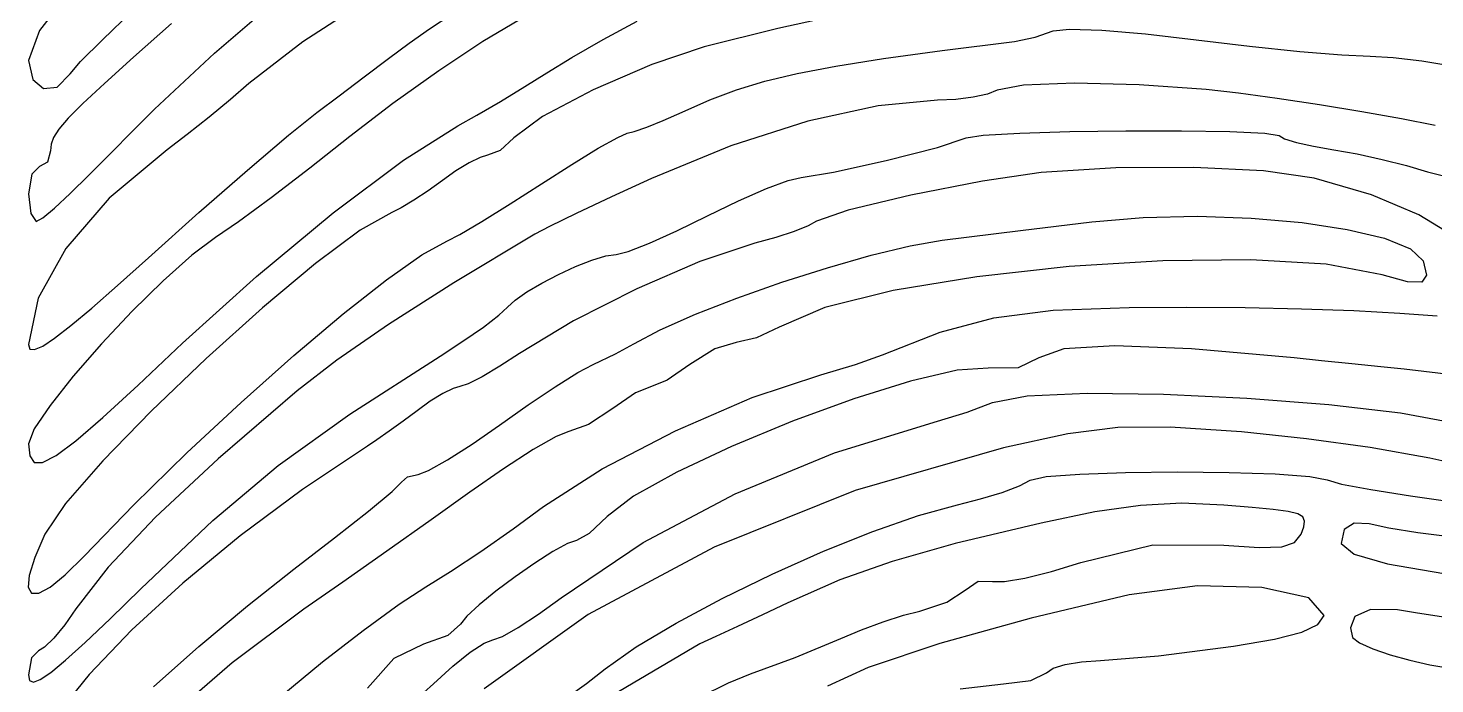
# Model space of a CAD drawing. Extents: x 0 to 100, y 0 to 136.
# Drawn here: x 0 to 61.4, y 71.6 to 100.3 of the extents above; entities that cross this region are included whole.
import ezdxf

# ---------------------------------------------------------------- set-up
doc = ezdxf.new("R2010")
doc.units = 0
doc.layers.get('0').update_dxf_attribs({"linetype": 'CONTINUOUS'})

msp = doc.modelspace()

# ---------------------------------------------------------------- linework, layer by layer
at = {"color": 0}
for p, q in [((1.71841, 101.76), (0.47542, 100.164)), ((15.2287, 101.772), (11.9765, 99.6611)), ((3.22461, 99.7617), (4.53238, 101.007)), ((8.11802, 99.1789), (10.2664, 101.013)), ((17.5135, 100.24), (18.4864, 100.874)), ((35.2626, 100.802), (32.7339, 100.252)), ((6.24939, 100.475), (4.58611, 98.9926)), ((16.6343, 99.6156), (17.5135, 100.24)), ((21.4423, 100.633), (19.8396, 99.6763)), ((25.1051, 99.7687), (26.5824, 100.575)), ((32.7339, 100.252), (29.519, 99.4488)), ((44.7601, 100.145), (45.4723, 100.221)), ((45.4723, 100.221), (46.881, 100.174)), ((46.881, 100.174), (48.7909, 100.015)), ((0.47542, 100.164), (0, 98.8466)), ((2.27101, 98.8053), (3.22461, 99.7617)), ((11.9765, 99.6611), (9.61595, 97.8408)), ((15.722, 98.9323), (16.6343, 99.6156)), ((19.8396, 99.6763), (17.9214, 98.4017)), ((23.7326, 98.9831), (25.1051, 99.7687)), ((39.9122, 99.2875), (43.0773, 99.6887)), ((43.0773, 99.6887), (43.972, 99.8679)), ((43.972, 99.8679), (44.7601, 100.145)), ((48.7909, 100.015), (51.0095, 99.7589)), ((51.0095, 99.7589), (53.3329, 99.4777)), ((4.58611, 98.9926), (3.3128, 97.8436)), ((5.50115, 96.726), (8.11802, 99.1789)), ((22.6439, 98.3174), (23.7326, 98.9831)), ((29.519, 99.4488), (27.23, 98.6786)), ((37.3447, 98.9362), (39.9122, 99.2875)), ((53.3329, 99.4777), (55.5293, 99.2491)), ((55.5293, 99.2491), (57.3648, 99.0946)), ((57.3648, 99.0946), (58.6052, 99.0381)), ((58.6052, 99.0381), (59.6124, 98.9831)), ((59.6124, 98.9831), (60.8598, 98.8328)), ((0, 98.8466), (0.18879, 98.0295)), ((1.81488, 98.2694), (2.27101, 98.8053)), ((14.6541, 98.1315), (15.722, 98.9323)), ((17.9214, 98.4017), (15.9108, 96.9684)), ((27.23, 98.6786), (24.6696, 97.5639)), ((33.5787, 98.2899), (35.2695, 98.6109)), ((35.2695, 98.6109), (37.3447, 98.9362)), ((60.8598, 98.8328), (62.169, 98.6137)), ((0.18879, 98.0295), (0.65595, 97.6284)), ((1.2485, 97.6919), (1.81488, 98.2694)), ((3.3128, 97.8436), (2.37849, 96.974)), ((9.61595, 97.8408), (8.8277, 97.1518)), ((13.5654, 97.3155), (14.6541, 98.1315)), ((20.6099, 97.0661), (21.6779, 97.7113)), ((21.6779, 97.7113), (22.6439, 98.3174)), ((30.9315, 97.572), (32.1689, 97.9509)), ((32.1689, 97.9509), (33.5787, 98.2899)), ((43.458, 97.7745), (42.3072, 97.5526)), ((45.6918, 97.856), (43.458, 97.7745)), ((48.5165, 97.7953), (45.6918, 97.856)), ((51.4421, 97.59), (48.5165, 97.7953)), ((0.65595, 97.6284), (1.2485, 97.6919)), ((8.8277, 97.1518), (7.89478, 96.3771)), ((12.5966, 96.5867), (13.5654, 97.3155)), ((24.6696, 97.5639), (22.4551, 96.3993)), ((28.5571, 96.6004), (29.7629, 97.1296)), ((29.7629, 97.1296), (30.9315, 97.572)), ((39.7108, 97.1158), (37.109, 96.8788)), ((40.5102, 97.1504), (39.7108, 97.1158)), ((41.2669, 97.2439), (40.5102, 97.1504)), ((41.8938, 97.3832), (41.2669, 97.2439)), ((42.3072, 97.5526), (41.8938, 97.3832)), ((52.8532, 97.4273), (51.4421, 97.59)), ((54.5469, 97.1931), (52.8532, 97.4273)), ((56.388, 96.9133), (54.5469, 97.1931)), ((2.37849, 96.974), (1.73082, 96.3291)), ((2.62654, 93.8459), (5.50115, 96.726)), ((11.3605, 95.5957), (12.5966, 96.5867)), ((15.9108, 96.9684), (14.0381, 95.5283)), ((19.5847, 96.4696), (20.6099, 97.0661)), ((27.7247, 96.2325), (28.5571, 96.6004)), ((37.109, 96.8788), (34.0376, 96.1969)), ((58.2415, 96.6075), (56.388, 96.9133)), ((59.9722, 96.3013), (58.2415, 96.6075)), ((1.73082, 96.3291), (1.31603, 95.8536)), ((7.89478, 96.3771), (6.93289, 95.6137)), ((16.3766, 94.4989), (18.7496, 96.0053)), ((18.7496, 96.0053), (19.5847, 96.4696)), ((22.4551, 96.3993), (21.2025, 95.48)), ((26.4597, 95.7446), (27.0054, 95.939)), ((27.0054, 95.939), (27.7247, 96.2325)), ((34.0376, 96.1969), (30.6792, 95.1219)), ((61.4454, 96.0162), (59.9722, 96.3013)), ((1.08452, 95.4952), (0.98392, 95.1964)), ((1.31603, 95.8536), (1.08452, 95.4952)), ((6.93289, 95.6137), (6.05786, 94.9565)), ((9.56359, 94.0689), (11.3605, 95.5957)), ((14.0381, 95.5283), (12.2838, 94.1447)), ((21.2025, 95.48), (20.603, 94.9233)), ((24.886, 95.0186), (25.7362, 95.4966)), ((25.7362, 95.4966), (26.1538, 95.673)), ((26.1538, 95.673), (26.4597, 95.7446)), ((39.7122, 95.0584), (40.9621, 95.4719)), ((40.9621, 95.4719), (41.705, 95.5904)), ((41.705, 95.5904), (43.3105, 95.6814)), ((43.3105, 95.6814), (45.4822, 95.746)), ((45.4822, 95.746), (47.9309, 95.7806)), ((47.9309, 95.7806), (50.3618, 95.7834)), ((50.3618, 95.7834), (52.4828, 95.7531)), ((52.4828, 95.7531), (54.0025, 95.6839)), ((54.0025, 95.6839), (54.6269, 95.5767)), ((54.6269, 95.5767), (54.8665, 95.4373)), ((54.8665, 95.4373), (55.3918, 95.2747)), ((55.3918, 95.2747), (56.1315, 95.1082)), ((0.96187, 94.9043), (0.8282, 94.4164)), ((0.98392, 95.1964), (0.96187, 94.9043)), ((6.05786, 94.9565), (3.52915, 92.8426)), ((20.0477, 94.7113), (19.728, 94.6217)), ((20.603, 94.9233), (20.0477, 94.7113)), ((23.7312, 94.3144), (24.886, 95.0186)), ((30.6792, 95.1219), (27.2121, 93.701)), ((37.4632, 94.4824), (39.7122, 95.0584)), ((56.1315, 95.1082), (57.0191, 94.9523)), ((57.0191, 94.9523), (58.0348, 94.772)), ((58.0348, 94.772), (59.133, 94.5335)), ((0.48094, 94.2301), (0.13918, 93.883)), ((0.8282, 94.4164), (0.48094, 94.2301)), ((7.4428, 92.2154), (9.56359, 94.0689)), ((12.2838, 94.1447), (10.6026, 92.8592)), ((13.3105, 92.1978), (16.3766, 94.4989)), ((18.6697, 94.0276), (18.0771, 93.6061)), ((19.2443, 94.3804), (18.6697, 94.0276)), ((19.728, 94.6217), (19.2443, 94.3804)), ((22.4041, 93.4614), (23.7312, 94.3144)), ((35.1593, 93.9712), (37.4632, 94.4824)), ((47.4955, 94.1599), (44.2309, 93.9602)), ((50.902, 94.1779), (47.4955, 94.1599)), ((53.9531, 94.0276), (50.902, 94.1779)), ((56.1538, 93.7161), (53.9531, 94.0276)), ((59.133, 94.5335), (60.1955, 94.2633)), ((60.1955, 94.2633), (61.1064, 93.9906)), ((0.13918, 93.883), (0, 93.0286)), ((1.82452, 93.0437), (2.62654, 93.8459)), ((18.0771, 93.6061), (17.4639, 93.1623)), ((21.0454, 92.5862), (22.4041, 93.4614)), ((27.2121, 93.701), (25.4606, 92.8963)), ((32.2323, 93.2561), (33.1887, 93.617)), ((33.1887, 93.617), (33.7495, 93.7493)), ((33.7495, 93.7493), (35.1593, 93.9712)), ((41.6761, 93.5838), (38.548, 92.964)), ((44.2309, 93.9602), (41.6761, 93.5838)), ((58.6645, 92.9802), (56.1538, 93.7161)), ((61.1064, 93.9906), (62.5835, 93.6308)), ((0, 93.0286), (0.09646, 92.1755)), ((1.13412, 92.4045), (1.82452, 93.0437)), ((3.52915, 92.8426), (1.62195, 90.6431)), ((10.6026, 92.8592), (9.17222, 91.8062)), ((17.4639, 93.1623), (16.8369, 92.7474)), ((25.4606, 92.8963), (23.9214, 92.1727)), ((31.0128, 92.7213), (32.2323, 93.2561)), ((38.548, 92.964), (35.8098, 92.3121)), ((60.7385, 92.1191), (58.6645, 92.9802)), ((0.61736, 91.9812), (1.13412, 92.4045)), ((5.24069, 90.2409), (7.4428, 92.2154)), ((9.95772, 89.4263), (13.3105, 92.1978)), ((15.8654, 92.2196), (14.4928, 91.4453)), ((16.276, 92.4168), (15.8654, 92.2196)), ((16.8369, 92.7474), (16.276, 92.4168)), ((19.8065, 91.8185), (21.0454, 92.5862)), ((29.6636, 92.0669), (31.0128, 92.7213)), ((35.8098, 92.3121), (34.4234, 91.8351)), ((0.09646, 92.1755), (0.33624, 91.827)), ((0.33624, 91.827), (0.61736, 91.9812)), ((9.17222, 91.8062), (8.17316, 91.1186)), ((18.8336, 91.2467), (19.8065, 91.8185)), ((22.7528, 91.6079), (22.1148, 91.2742)), ((23.9214, 92.1727), (22.7528, 91.6079)), ((28.32, 91.4135), (29.6636, 92.0669)), ((34.0637, 91.6368), (33.4436, 91.3913)), ((34.4234, 91.8351), (34.0637, 91.6368)), ((43.3324, 91.4217), (46.4425, 91.8048)), ((46.4425, 91.8048), (48.6971, 92.0006)), ((48.6971, 92.0006), (51.0575, 92.0531)), ((51.0575, 92.0531), (53.4074, 91.973)), ((53.4074, 91.973), (55.6299, 91.7758)), ((55.6299, 91.7758), (57.609, 91.477)), ((62.1937, 91.2234), (60.7385, 92.1191)), ((8.17316, 91.1186), (7.13133, 90.3443)), ((14.4928, 91.4453), (12.5402, 89.9887)), ((17.1814, 90.3647), (18.2687, 90.956)), ((18.2687, 90.956), (18.8336, 91.2467)), ((22.1148, 91.2742), (18.5829, 89.1399)), ((27.1212, 90.8787), (28.32, 91.4135)), ((32.6402, 91.1257), (31.7307, 90.8678)), ((33.4436, 91.3913), (32.6402, 91.1257)), ((38.5135, 90.7644), (39.9038, 91.0057)), ((39.9038, 91.0057), (43.3324, 91.4217)), ((57.609, 91.477), (59.2282, 91.0883)), ((59.2282, 91.0883), (60.3705, 90.624)), ((1.62195, 90.6431), (0.41892, 88.4714)), ((7.13133, 90.3443), (5.88148, 89.232)), ((15.6393, 89.2789), (17.1814, 90.3647)), ((25.2154, 90.3168), (25.6728, 90.3841)), ((25.6728, 90.3841), (26.1951, 90.5178)), ((26.1951, 90.5178), (27.1212, 90.8787)), ((31.7307, 90.8678), (29.3315, 90.0726)), ((34.8947, 89.8038), (36.806, 90.351)), ((36.806, 90.351), (38.5135, 90.7644)), ((60.3705, 90.624), (60.9205, 90.0963)), ((3.88331, 89.0199), (5.24069, 90.2409)), ((12.5402, 89.9887), (10.2223, 88.054)), ((23.151, 89.5103), (23.8966, 89.8507)), ((23.8966, 89.8507), (24.6049, 90.1291)), ((24.6049, 90.1291), (25.2154, 90.3168)), ((29.3315, 90.0726), (26.5672, 88.8877)), ((32.9007, 89.1646), (34.8947, 89.8038)), ((45.4533, 89.8536), (41.4253, 89.4098)), ((49.5445, 90.11), (45.4533, 89.8536)), ((53.3936, 90.1513), (49.5445, 90.11)), ((56.6924, 89.9527), (53.3936, 90.1513)), ((59.1344, 89.4856), (56.6924, 89.9527)), ((60.9205, 90.0963), (61.0718, 89.4704)), ((5.88148, 89.232), (4.5296, 87.9023)), ((6.73033, 86.5064), (9.95772, 89.4263)), ((13.7432, 87.7838), (15.6393, 89.2789)), ((18.5829, 89.1399), (15.7248, 87.3196)), ((21.7702, 88.7525), (22.4221, 89.1342)), ((22.4221, 89.1342), (23.151, 89.5103)), ((30.9411, 88.4728), (32.9007, 89.1646)), ((41.4253, 89.4098), (37.7666, 88.8037)), ((60.2425, 89.1865), (59.1344, 89.4856)), ((60.8665, 89.1727), (60.2425, 89.1865)), ((61.0718, 89.4704), (60.8665, 89.1727)), ((2.75746, 88.036), (3.88331, 89.0199)), ((21.2507, 88.3902), (21.7702, 88.7525)), ((26.5672, 88.8877), (23.8111, 87.4903)), ((37.7666, 88.8037), (34.7858, 88.0636)), ((0.41892, 88.4714), (0, 86.4429)), ((1.84933, 87.2755), (2.75746, 88.036)), ((4.5296, 87.9023), (3.18464, 86.4732)), ((10.2223, 88.054), (7.75561, 85.8379)), ((20.5507, 87.7316), (20.9228, 88.0773)), ((20.9228, 88.0773), (21.2507, 88.3902)), ((29.1317, 87.7672), (30.9411, 88.4728)), ((34.7858, 88.0636), (32.789, 87.2134)), ((42.1626, 87.6141), (44.7615, 87.9436)), ((44.7615, 87.9436), (48.0769, 88.0703)), ((48.0769, 88.0703), (50.6056, 88.0869)), ((50.6056, 88.0869), (53.1509, 88.0664)), ((53.1509, 88.0664), (55.6147, 88.0124)), ((55.6147, 88.0124), (57.8997, 87.9299)), ((57.8997, 87.9299), (59.9059, 87.8237)), ((1.14102, 86.7283), (1.84933, 87.2755)), ((11.5921, 85.9677), (13.7432, 87.7838)), ((15.7248, 87.3196), (13.4648, 85.7635)), ((19.8672, 87.2091), (20.5507, 87.7316)), ((23.8111, 87.4903), (21.4423, 86.0545)), ((27.5924, 87.0878), (29.1317, 87.7672)), ((39.8279, 86.9943), (42.1626, 87.6141)), ((59.9059, 87.8237), (61.535, 87.6984)), ((0.61736, 86.3836), (1.14102, 86.7283)), ((18.9742, 86.589), (19.8672, 87.2091)), ((26.4418, 86.4732), (27.5924, 87.0878)), ((31.801, 86.7378), (30.9135, 86.5382)), ((32.789, 87.2134), (31.801, 86.7378)), ((37.3077, 85.9991), (39.8279, 86.9943)), ((0, 86.4429), (0.06339, 86.2528)), ((0.06339, 86.2528), (0.26321, 86.2281)), ((0.26321, 86.2281), (0.61736, 86.3836)), ((3.18464, 86.4732), (1.9513, 85.0621)), ((4.78455, 84.6695), (6.73033, 86.5064)), ((17.9807, 85.9469), (18.9742, 86.589)), ((21.4423, 86.0545), (20.5865, 85.4989)), ((24.6641, 85.5775), (25.637, 86.0393)), ((25.637, 86.0393), (26.4418, 86.4732)), ((29.9847, 86.2598), (28.8947, 85.5775)), ((30.9135, 86.5382), (29.9847, 86.2598)), ((45.2272, 86.2623), (44.1343, 85.8654)), ((47.4514, 86.3935), (45.2272, 86.2623)), ((50.8042, 86.2598), (47.4514, 86.3935)), ((55.2884, 85.8601), (50.8042, 86.2598)), ((7.75561, 85.8379), (5.35644, 83.542)), ((9.28522, 83.917), (11.5921, 85.9677)), ((13.4648, 85.7635), (11.7312, 84.4229)), ((14.0339, 83.4111), (17.9807, 85.9469)), ((20.5865, 85.4989), (19.8093, 85.0413)), ((23.9985, 85.2205), (24.6641, 85.5775)), ((28.8947, 85.5775), (27.9011, 84.8953)), ((34.6149, 85.1295), (36.1213, 85.5705)), ((36.1213, 85.5705), (37.3077, 85.9991)), ((41.9227, 85.4191), (40.5652, 85.3324)), ((43.2304, 85.4315), (41.9227, 85.4191)), ((44.1343, 85.8654), (43.2304, 85.4315)), ((56.4885, 85.7359), (55.2884, 85.8601)), ((57.8072, 85.6022), (56.4885, 85.7359)), ((59.0695, 85.477), (57.8072, 85.6022)), ((60.0964, 85.3765), (59.0695, 85.477)), ((1.9513, 85.0621), (0.93844, 83.7875)), ((19.8093, 85.0413), (19.1988, 84.7302)), ((23.005, 84.6018), (23.9985, 85.2205)), ((27.9011, 84.8953), (27.2121, 84.6155)), ((31.6081, 84.1347), (34.6149, 85.1295)), ((38.53, 84.8554), (36.0521, 84.0796)), ((40.5652, 85.3324), (38.53, 84.8554)), ((62.4251, 85.102), (60.0964, 85.3765)), ((3.2439, 83.2598), (4.78455, 84.6695)), ((11.7312, 84.4229), (8.27786, 81.4571)), ((18.0978, 84.3058), (17.5507, 83.9692)), ((18.5484, 84.533), (18.0978, 84.3058)), ((18.8461, 84.6155), (18.5484, 84.533)), ((19.1988, 84.7302), (18.8461, 84.6155)), ((21.8185, 83.8108), (23.005, 84.6018)), ((26.5204, 84.3372), (25.5282, 83.6538)), ((27.2121, 84.6155), (26.5204, 84.3372)), ((42.1157, 83.9142), (43.6273, 84.2077)), ((43.6273, 84.2077), (46.2428, 84.322)), ((46.2428, 84.322), (49.5723, 84.2793)), ((49.5723, 84.2793), (53.2239, 84.1072)), ((0.93844, 83.7875), (0.25218, 82.7663)), ((6.92189, 81.7164), (9.28522, 83.917)), ((17.5507, 83.9692), (16.9706, 83.5572)), ((20.5769, 82.9331), (21.8185, 83.8108)), ((25.5282, 83.6538), (24.4657, 82.9578)), ((28.2567, 82.6865), (31.6081, 84.1347)), ((36.0521, 84.0796), (33.3664, 83.0972)), ((41.009, 83.4884), (42.1157, 83.9142)), ((53.2239, 84.1072), (56.8067, 83.8274)), ((56.8067, 83.8274), (59.9295, 83.4665)), ((2.06568, 82.247), (3.2439, 83.2598)), ((5.35644, 83.542), (3.23839, 81.3664)), ((10.9113, 81.1597), (14.0339, 83.4111)), ((16.3669, 83.1081), (15.7593, 82.6685)), ((16.9706, 83.5572), (16.3669, 83.1081)), ((33.3664, 83.0972), (30.7096, 82)), ((35.2061, 81.7136), (39.7108, 83.0943)), ((39.7108, 83.0943), (41.009, 83.4884)), ((59.9295, 83.4665), (62.2032, 83.0474)), ((0.25218, 82.7663), (0, 82.1161)), ((15.7593, 82.6685), (15.2149, 82.2882)), ((19.3752, 82.0953), (20.5769, 82.9331)), ((23.0422, 82.4248), (22.0472, 81.8582)), ((23.6058, 82.6438), (23.0422, 82.4248)), ((24.4657, 82.9578), (23.6058, 82.6438)), ((25.0541, 81.0189), (28.2567, 82.6865)), ((45.4021, 82.5429), (42.5965, 81.9383)), ((47.5904, 82.8269), (45.4021, 82.5429)), ((49.8768, 82.8407), (47.5904, 82.8269)), ((52.9816, 82.6287), (49.8768, 82.8407)), ((55.8313, 82.3366), (52.9816, 82.6287)), ((0, 82.1161), (0.05237, 81.5827)), ((1.20165, 81.6017), (2.06568, 82.247)), ((14.807, 82.0152), (11.9614, 80.1151)), ((15.2149, 82.2882), (14.807, 82.0152)), ((18.3031, 81.4077), (19.3752, 82.0953)), ((22.0472, 81.8582), (20.7491, 81.0246)), ((30.7096, 82), (28.32, 80.8814)), ((42.5965, 81.9383), (36.1033, 80.0668)), ((58.6123, 81.9464), (55.8313, 82.3366)), ((61.214, 81.4836), (58.6123, 81.9464)), ((0.05237, 81.5827), (0.23978, 81.3001)), ((0.23978, 81.3001), (0.60772, 81.2959)), ((0.60772, 81.2959), (1.20165, 81.6017)), ((3.23839, 81.3664), (1.61919, 79.5101)), ((4.60128, 79.4523), (6.92189, 81.7164)), ((8.27786, 81.4571), (5.5397, 78.9037)), ((8.05325, 78.759), (10.9113, 81.1597)), ((17.4777, 80.9417), (18.3031, 81.4077)), ((30.8708, 79.926), (35.2061, 81.7136)), ((63.5233, 80.9748), (61.214, 81.4836)), ((16.2981, 80.4333), (16.5613, 80.6771)), ((16.5613, 80.6771), (17.0188, 80.7695)), ((17.0188, 80.7695), (17.4777, 80.9417)), ((20.7491, 81.0246), (19.2787, 80.0005)), ((22.5006, 79.3679), (25.0541, 81.0189)), ((28.32, 80.8814), (26.4322, 79.8311)), ((43.2897, 80.2788), (43.7501, 80.5229)), ((43.7501, 80.5229), (44.4528, 80.6799)), ((44.4528, 80.6799), (45.9285, 80.7932)), ((45.9285, 80.7932), (47.9242, 80.862)), ((47.9242, 80.862), (50.1826, 80.8867)), ((50.1826, 80.8867), (52.4482, 80.8662)), ((52.4482, 80.8662), (54.4643, 80.7999)), ((54.4643, 80.7999), (55.9774, 80.6898)), ((55.9774, 80.6898), (56.7309, 80.5339)), ((56.7309, 80.5339), (57.3539, 80.3575)), ((11.9614, 80.1151), (9.248, 78.0919)), ((14.8498, 79.1753), (15.8791, 80.0294)), ((15.8791, 80.0294), (16.2981, 80.4333)), ((19.2787, 80.0005), (17.5865, 78.7922)), ((26.8442, 77.797), (30.8708, 79.926)), ((36.1033, 80.0668), (29.9544, 77.5931)), ((41.5893, 79.7031), (42.5316, 79.9924)), ((42.5316, 79.9924), (43.2897, 80.2788)), ((57.3539, 80.3575), (58.6437, 80.1151)), ((58.6437, 80.1151), (60.3705, 79.8393)), ((1.61919, 79.5101), (0.71383, 78.1734)), ((2.42535, 77.2114), (4.60128, 79.4523)), ((21.1722, 78.3967), (22.5006, 79.3679)), ((26.4322, 79.8311), (25.2829, 78.9421)), ((38.8772, 78.9838), (40.5765, 79.4494)), ((40.5765, 79.4494), (41.5893, 79.7031)), ((48.5719, 79.4205), (46.5832, 79.1408)), ((50.3851, 79.5143), (48.5719, 79.4205)), ((52.2111, 79.4385), (50.3851, 79.5143)), ((53.4472, 79.338), (52.2111, 79.4385)), ((54.3733, 79.2484), (53.4472, 79.338)), ((60.3705, 79.8393), (62.308, 79.5609)), ((5.5397, 78.9037), (3.4823, 76.732)), ((4.90442, 75.7756), (8.05325, 78.759)), ((13.3656, 78.0023), (14.8498, 79.1753)), ((17.5865, 78.7922), (15.6586, 77.4291)), ((25.2829, 78.9421), (24.4946, 78.1967)), ((36.8886, 78.2891), (38.8772, 78.9838)), ((46.5832, 79.1408), (44.2309, 78.6529)), ((55.0263, 79.1587), (54.3733, 79.2484)), ((55.4454, 79.054), (55.0263, 79.1587)), ((55.6726, 78.9174), (55.4454, 79.054)), ((55.7445, 78.7344), (55.6726, 78.9174)), ((55.7029, 78.4916), (55.7445, 78.7344)), ((0.71383, 78.1734), (0.27009, 77.1454)), ((9.248, 78.0919), (6.74137, 76.0236)), ((19.7583, 77.4114), (21.1722, 78.3967)), ((24.4946, 78.1967), (23.942, 77.8838)), ((34.7211, 77.4196), (36.8886, 78.2891)), ((44.2309, 78.6529), (40.4855, 77.7558)), ((55.3089, 77.8027), (55.5872, 78.1734)), ((55.5872, 78.1734), (55.7029, 78.4916)), ((57.4781, 78.365), (57.3387, 77.7656)), ((57.9148, 78.6515), (57.4781, 78.365)), ((58.5583, 78.6158), (57.9148, 78.6515)), ((59.4208, 78.4243), (58.5583, 78.6158)), ((60.6834, 78.2242), (59.4208, 78.4243)), ((62.199, 78.0327), (60.6834, 78.2242)), ((11.5866, 76.6339), (13.3656, 78.0023)), ((15.6586, 77.4291), (13.7239, 76.0758)), ((23.541, 77.7558), (22.903, 77.4086)), ((23.2695, 75.3911), (26.8442, 77.797)), ((23.942, 77.8838), (23.541, 77.7558)), ((29.9544, 77.5931), (24.4533, 74.6608)), ((40.4855, 77.7558), (37.7211, 76.9772)), ((45.9617, 76.9235), (49.1148, 77.7064)), ((49.1148, 77.7064), (52.2111, 77.6922)), ((52.2111, 77.6922), (53.7587, 77.5808)), ((53.7587, 77.5808), (54.7455, 77.6111)), ((54.7455, 77.6111), (55.3089, 77.8027)), ((57.3387, 77.7656), (57.9148, 77.2901)), ((0.27009, 77.1454), (0.02894, 76.3683)), ((1.60266, 76.3958), (2.42535, 77.2114)), ((18.4299, 76.5295), (19.7583, 77.4114)), ((22.112, 76.9056), (21.2535, 76.3101)), ((22.903, 77.4086), (22.112, 76.9056)), ((32.4886, 76.4261), (34.7211, 77.4196)), ((37.7211, 76.9772), (35.4471, 76.1654)), ((44.6814, 76.5348), (45.9617, 76.9235)), ((57.9148, 77.2901), (59.3591, 76.8724)), ((59.3591, 76.8724), (61.8271, 76.4438)), ((0.02894, 76.3683), (-0.01791, 75.8458)), ((0.93982, 75.8553), (1.60266, 76.3958)), ((3.4823, 76.732), (2.07119, 74.9032)), ((9.5691, 75.0425), (11.5866, 76.6339)), ((17.3564, 75.8652), (18.4299, 76.5295)), ((21.2535, 76.3101), (20.4156, 75.6832)), ((30.3058, 75.3636), (32.4886, 76.4261)), ((42.6268, 76.098), (43.5268, 76.2497)), ((43.5268, 76.2497), (44.6814, 76.5348)), ((-0.01791, 75.8458), (0.12402, 75.584)), ((0.12402, 75.584), (0.44511, 75.5855)), ((0.44511, 75.5855), (0.93982, 75.8553)), ((3.56087, 74.4693), (4.90442, 75.7756)), ((6.74137, 76.0236), (4.51859, 73.9828)), ((13.7239, 76.0758), (12.0192, 74.8937)), ((16.1864, 75.1046), (17.3564, 75.8652)), ((20.4156, 75.6832), (19.6825, 75.0866)), ((35.4471, 76.1654), (33.1735, 75.1635)), ((40.1091, 75.1981), (40.9141, 75.7206)), ((40.9141, 75.7206), (41.4817, 76.109)), ((41.4817, 76.109), (42.1157, 76.1062)), ((42.1157, 76.1062), (42.6268, 76.098)), ((51.0674, 75.9037), (48.0769, 75.5234)), ((53.8787, 75.8377), (51.0674, 75.9037)), ((55.9209, 75.3869), (53.8787, 75.8377)), ((7.44142, 73.2578), (9.5691, 75.0425)), ((14.6182, 73.962), (16.1864, 75.1046)), ((19.6825, 75.0866), (19.1409, 74.5822)), ((22.2801, 74.6718), (23.2695, 75.3911)), ((28.287, 74.283), (30.3058, 75.3636)), ((33.1735, 75.1635), (32.0614, 74.6442)), ((38.9421, 74.8083), (40.1091, 75.1981)), ((48.0769, 75.5234), (43.7942, 74.5035)), ((56.6043, 74.6153), (55.9209, 75.3869)), ((2.07119, 74.9032), (1.57923, 74.2128)), ((2.47358, 73.437), (3.56087, 74.4693)), ((12.0192, 74.8937), (8.88972, 72.5495)), ((19.1409, 74.5822), (18.8764, 74.2308)), ((24.4533, 74.6608), (19.9044, 71.41)), ((21.394, 74.0904), (22.2801, 74.6718)), ((32.0614, 74.6442), (30.9687, 74.1355)), ((37.3352, 74.3409), (38.2157, 74.6248)), ((38.2157, 74.6248), (38.9421, 74.8083)), ((43.7942, 74.5035), (39.8141, 73.3901)), ((56.3273, 74.2266), (56.6043, 74.6153)), ((57.9328, 74.567), (57.755, 74.0791)), ((58.6161, 74.8743), (57.9328, 74.567)), ((59.8082, 74.8563), (58.6161, 74.8743)), ((60.6792, 74.7215), (59.8082, 74.8563)), ((61.9069, 74.5324), (60.6792, 74.7215)), ((1.57923, 74.2128), (1.0983, 73.6314)), ((4.51859, 73.9828), (2.65548, 72.0453)), ((12.8447, 72.5854), (14.6182, 73.962)), ((18.8764, 74.2308), (18.31, 73.7387)), ((20.7009, 73.7016), (21.394, 74.0904)), ((26.5438, 73.2398), (28.287, 74.283)), ((30.9687, 74.1355), (30.0178, 73.696)), ((35.4803, 73.6053), (36.3911, 73.9909)), ((36.3911, 73.9909), (37.3352, 74.3409)), ((54.4216, 73.5789), (55.6246, 73.8904)), ((55.6246, 73.8904), (56.3273, 74.2266)), ((57.755, 74.0791), (57.839, 73.6533)), ((0.69453, 73.2289), (0.4327, 73.0772)), ((1.0983, 73.6314), (0.69453, 73.2289)), ((1.61919, 72.6627), (2.47358, 73.437)), ((5.46255, 71.5038), (7.44142, 73.2578)), ((17.2599, 73.3654), (15.9508, 72.7315)), ((18.31, 73.7387), (17.2599, 73.3654)), ((19.298, 73.0084), (19.9058, 73.4124)), ((19.9058, 73.4124), (20.2888, 73.5584)), ((20.2888, 73.5584), (20.7009, 73.7016)), ((29.3274, 73.3806), (24.0316, 70.262)), ((25.1919, 72.2835), (26.5438, 73.2398)), ((30.0178, 73.696), (29.3274, 73.3806)), ((33.4877, 72.7756), (35.4803, 73.6053)), ((39.8141, 73.3901), (36.6723, 72.347)), ((49.3628, 72.8472), (52.644, 73.2688)), ((52.644, 73.2688), (54.4216, 73.5789)), ((57.839, 73.6533), (58.141, 73.4191)), ((58.141, 73.4191), (58.7181, 73.1587)), ((58.7181, 73.1587), (59.4815, 72.8969)), ((0.12678, 72.7661), (0, 72.0189)), ((0.4327, 73.0772), (0.12678, 72.7661)), ((0.97289, 72.1279), (1.61919, 72.6627)), ((8.88972, 72.5495), (5.91591, 69.9728)), ((11.0574, 71.1165), (12.8447, 72.5854)), ((15.9508, 72.7315), (14.807, 71.4417)), ((18.5374, 72.3995), (19.298, 73.0084)), ((31.5378, 72.0672), (33.4877, 72.7756)), ((45.2878, 72.474), (45.999, 72.5897)), ((45.999, 72.5897), (46.827, 72.6447)), ((46.827, 72.6447), (49.3628, 72.8472)), ((59.4815, 72.8969), (60.3416, 72.6571)), ((60.3416, 72.6571), (61.2098, 72.4588)), ((0, 72.0189), (0.04823, 71.7779)), ((0.51125, 71.8136), (0.97289, 72.1279)), ((2.65548, 72.0453), (1.23059, 70.2853)), ((17.6926, 71.6347), (18.5374, 72.3995)), ((24.3678, 71.6442), (25.1919, 72.2835)), ((30.5704, 71.6732), (31.5378, 72.0672)), ((36.6723, 72.347), (34.9043, 71.5338)), ((43.7871, 71.7737), (44.4708, 72.1155)), ((44.4708, 72.1155), (44.7573, 72.3113)), ((44.7573, 72.3113), (45.2878, 72.474)), ((61.2098, 72.4588), (61.9979, 72.3276)), ((0.04823, 71.7779), (0.21084, 71.7035)), ((0.21084, 71.7035), (0.51125, 71.8136)), ((16.8451, 70.8713), (17.6926, 71.6347)), ((23.6664, 71.1331), (24.3678, 71.6442)), ((29.344, 71.0586), (30.5704, 71.6732)), ((40.6908, 71.4167), (42.5965, 71.6347)), ((42.5965, 71.6347), (43.7871, 71.7737))]:
    msp.add_line(p, q, dxfattribs=at)

doc.saveas('drawing.dxf')
